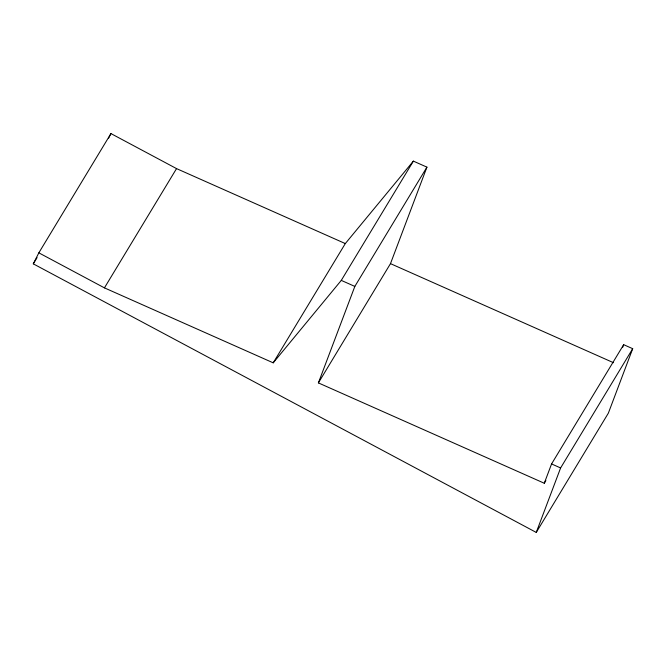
<?xml version="1.0" encoding="UTF-8"?>
<svg xmlns="http://www.w3.org/2000/svg" width="666" height="666" viewBox="0 0 666 666"><rect width="100%" height="100%" fill="white"/><g stroke="black" fill="none" stroke-linecap="round" stroke-linejoin="round"><path stroke-width="1" d="M318.39 382.9L354.836 286.413L426.931 167.141L413.378 161.122L345.313 243.573L273.218 362.837L104.437 287.87L38.836 252.839L33.3 263.853L536.255 532.425L608.349 413.161L632.7 348.684L623.667 344.672L551.573 463.936L544.28 483.241L318.39 382.9L390.484 263.636L426.931 167.141M536.255 532.425L560.606 467.957L632.7 348.684M622.568 347.569L623.667 344.672M108.625 138.162L110.931 133.575L176.54 168.606L345.313 243.573M38.836 252.839L110.931 133.575M33.3 263.853L37.063 257.617M104.437 287.87L176.54 168.606M273.218 362.837L341.283 280.386L413.378 161.122M544.28 483.241L545.895 480.569M390.484 263.636L613.528 362.712M341.283 280.386L354.836 286.413M551.573 463.936L560.606 467.957"/></g></svg>
